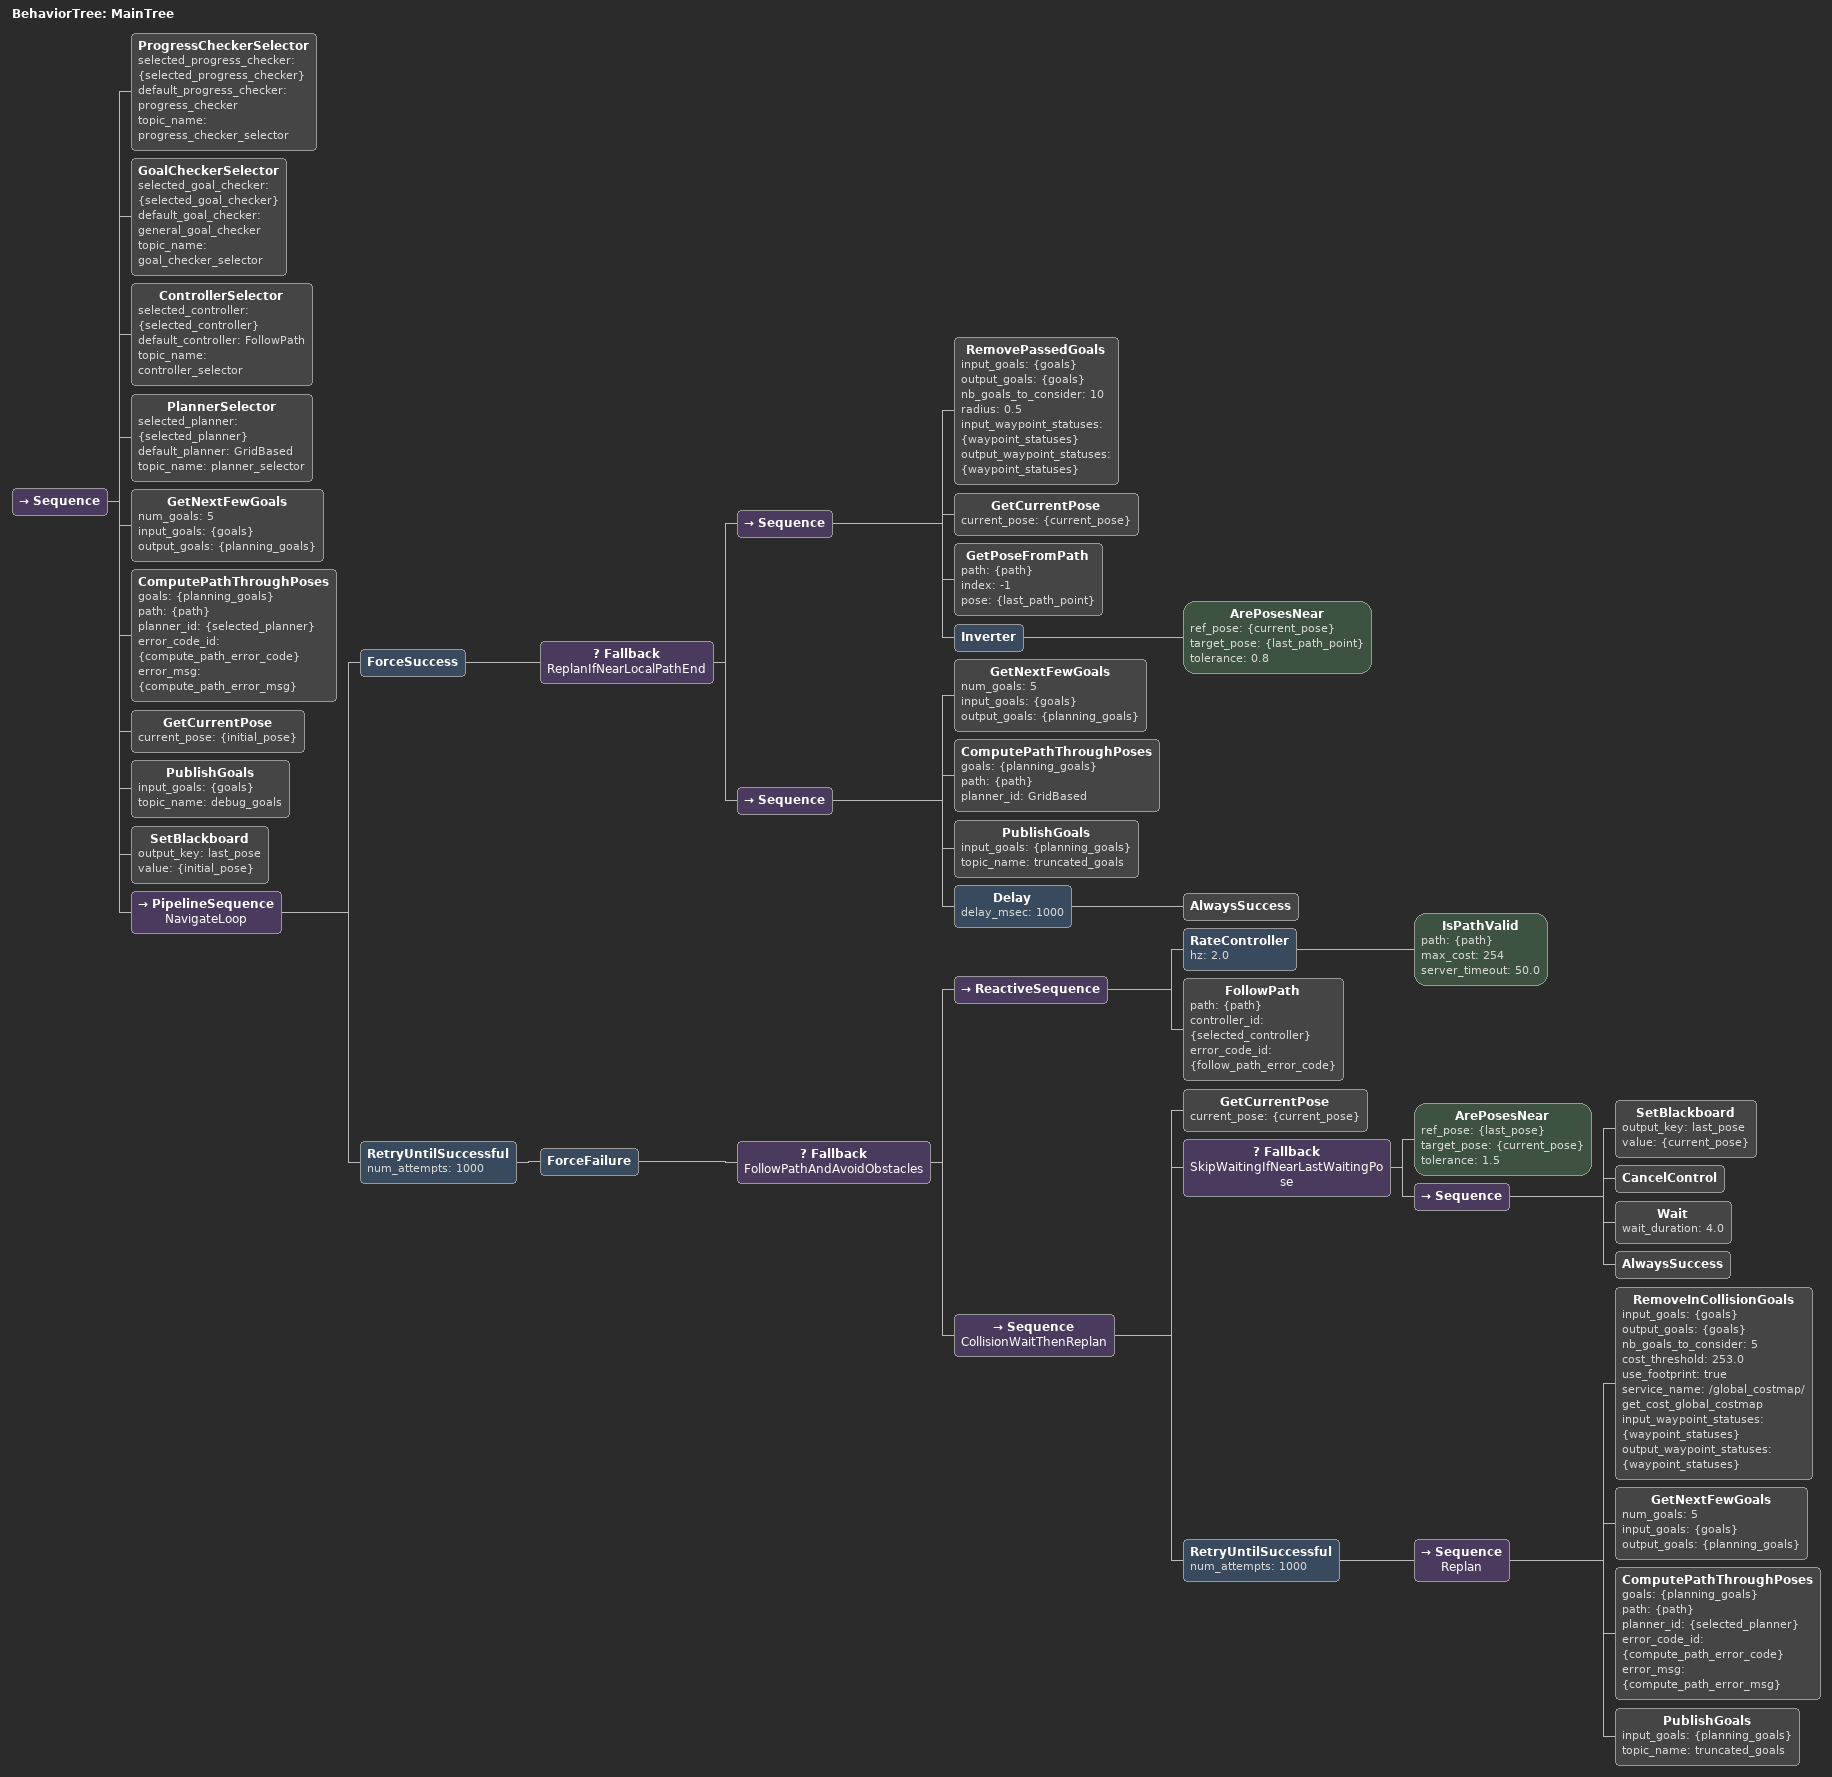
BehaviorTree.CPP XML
<root BTCPP_format="4" main_tree_to_execute="MainTree">
  <BehaviorTree ID="MainTree">
    <Sequence>
      <ProgressCheckerSelector selected_progress_checker="{selected_progress_checker}" default_progress_checker="progress_checker" topic_name="progress_checker_selector"/>
      <GoalCheckerSelector selected_goal_checker="{selected_goal_checker}" default_goal_checker="general_goal_checker" topic_name="goal_checker_selector"/>
      <ControllerSelector selected_controller="{selected_controller}" default_controller="FollowPath" topic_name="controller_selector"/>
      <PlannerSelector selected_planner="{selected_planner}" default_planner="GridBased" topic_name="planner_selector"/>
      <GetNextFewGoals num_goals="5" input_goals="{goals}" output_goals="{planning_goals}"/>
      <ComputePathThroughPoses goals="{planning_goals}" path="{path}" planner_id="{selected_planner}" error_code_id="{compute_path_error_code}" error_msg="{compute_path_error_msg}"/>
      <GetCurrentPose current_pose="{initial_pose}"/>
      <PublishGoals input_goals="{goals}" topic_name= "debug_goals"/>
      <SetBlackboard output_key="last_pose" value="{initial_pose}"/>

      <PipelineSequence name="NavigateLoop">
        <ForceSuccess>
          <Fallback name="ReplanIfNearLocalPathEnd">
            <Sequence>

                    <!-- It shoult allow for replanning if close to the (truncated) path end-->
                    <!-- Distance threshold to last point is set from nav2 param goal_reached_tol -->
                  <!-- Tutaj zastosowac wersje z Aros (PoseReached) -->

                <RemovePassedGoals input_goals="{goals}" output_goals="{goals}" nb_goals_to_consider = "10" radius="0.5" input_waypoint_statuses="{waypoint_statuses}" output_waypoint_statuses="{waypoint_statuses}"/>
                <GetCurrentPose current_pose="{current_pose}"/>
                <GetPoseFromPath path="{path}" index="-1" pose="{last_path_point}"/>
                <Inverter>
                  <ArePosesNear ref_pose="{current_pose}" target_pose="{last_path_point}" tolerance="0.8"/>
                </Inverter>
            </Sequence>
            <Sequence>
              <GetNextFewGoals num_goals="5" input_goals="{goals}" output_goals="{planning_goals}"/>
              <ComputePathThroughPoses goals="{planning_goals}" path="{path}" planner_id="GridBased"/>
              <PublishGoals input_goals="{planning_goals}" topic_name= "truncated_goals"/>
              <Delay delay_msec="1000">
              <!-- Prevent replanning more frequent than 1 Hz. Delay used instead of Wait because it doesn't spam with logs -->
                <AlwaysSuccess/>
              </Delay>
            </Sequence>
          </Fallback>
        </ForceSuccess>

      <!-- If two poses are near then do not wait again-->

      <RetryUntilSuccessful num_attempts="1000">
        <ForceFailure>
          <Fallback name="FollowPathAndAvoidObstacles">
            <ReactiveSequence>
              <RateController hz="2.0">
                <IsPathValid path="{path}" max_cost="254" server_timeout="50.0"/>
              </RateController>
              <FollowPath path="{path}"
                          controller_id="{selected_controller}"
                          error_code_id="{follow_path_error_code}"/>
            </ReactiveSequence>
            <Sequence name="CollisionWaitThenReplan">
              <GetCurrentPose current_pose="{current_pose}"/>
              <Fallback name="SkipWaitingIfNearLastWaitingPose">
                <ArePosesNear ref_pose="{last_pose}" target_pose="{current_pose}" tolerance="1.5"/>
                <Sequence>
                  <SetBlackboard output_key="last_pose" value="{current_pose}"/>
                  <CancelControl/>
                  <Wait wait_duration="4.0"/>
                  <AlwaysSuccess/>
                </Sequence>
              </Fallback>
                <RetryUntilSuccessful num_attempts="1000">
                  <Sequence name="Replan">
                    <RemoveInCollisionGoals input_goals="{goals}" output_goals="{goals}" nb_goals_to_consider = "5" cost_threshold="253.0" use_footprint="true" service_name="/global_costmap/get_cost_global_costmap" input_waypoint_statuses="{waypoint_statuses}" output_waypoint_statuses="{waypoint_statuses}" />
                    <GetNextFewGoals num_goals="5" input_goals="{goals}" output_goals="{planning_goals}"/>
                    <!-- It's for checking purpose if planning goals is not empty. If it's empty then this sequence should be repeated-->
                    <ComputePathThroughPoses goals="{planning_goals}" path="{path}"
                                    planner_id="{selected_planner}"
                                    error_code_id="{compute_path_error_code}"
                                    error_msg="{compute_path_error_msg}"/>
                    <PublishGoals input_goals="{planning_goals}" topic_name= "truncated_goals"/>
                  </Sequence>
                </RetryUntilSuccessful>
            </Sequence>
          </Fallback>
        </ForceFailure>
      </RetryUntilSuccessful>

      <!-- If all goals has been removed then it will return failure and the procedure will be repeated-->

      </PipelineSequence>
    </Sequence>
  </BehaviorTree>
</root>
